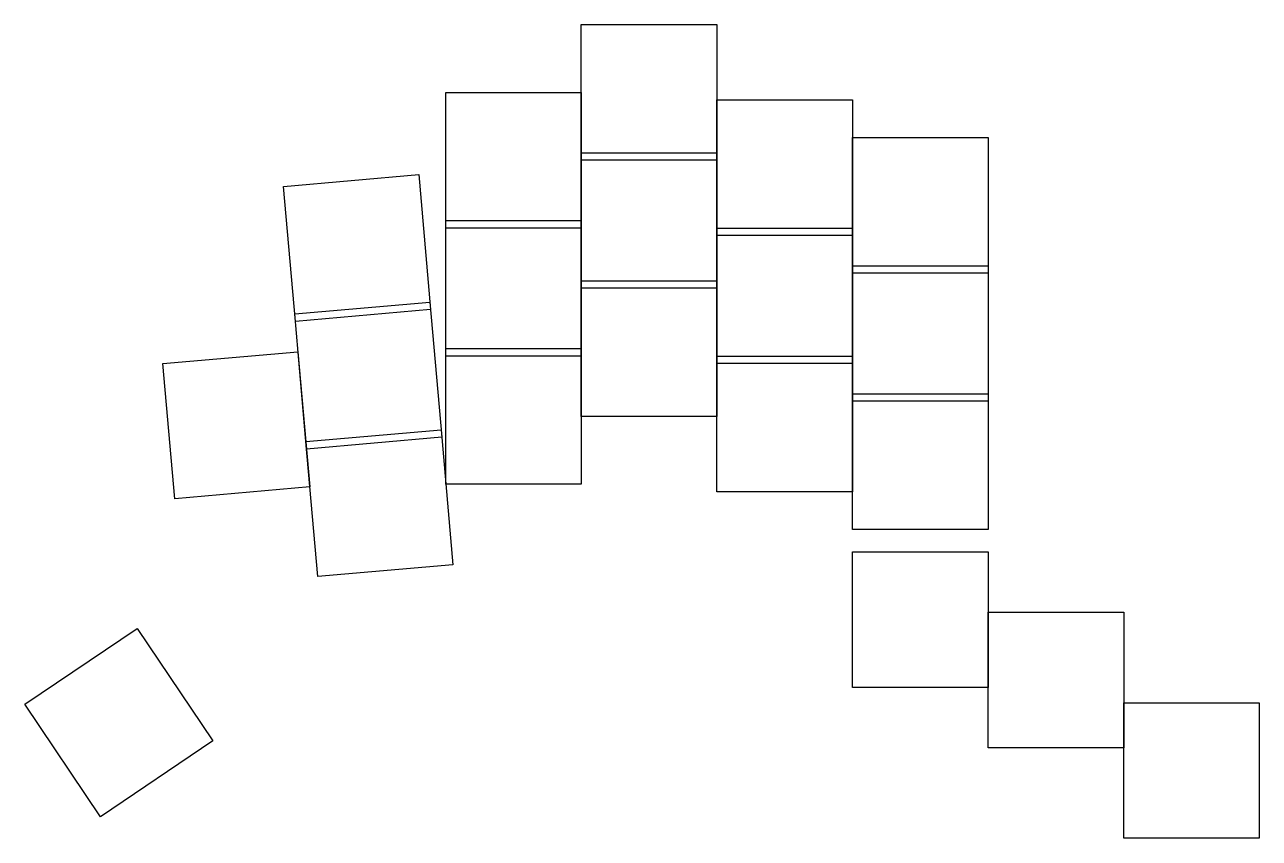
# Model space of a CAD drawing. Header units: millimetres. Extents: x 44 to 207, y -167 to -59.
import ezdxf

# ---------------------------------------------------------------- set-up
doc = ezdxf.new("R2010")
doc.units = ezdxf.units.MM

msp = doc.modelspace()

# ---------------------------------------------------------------- linework, layer by layer
for p, q in [((117.47, -59.01), (135.47, -59.01)), ((117.47, -77.01), (117.47, -59.01)), ((135.47, -59.01), (135.47, -77.01)), ((99.47, -68.01), (117.47, -68.01)), ((99.47, -86.01), (99.47, -68.01)), ((117.47, -68.01), (117.47, -86.01)), ((135.47, -69.01), (153.47, -69.01)), ((135.47, -87.01), (135.47, -69.01)), ((153.47, -69.01), (153.47, -87.01)), ((153.47, -74.01), (171.47, -74.01)), ((153.47, -92.01), (153.47, -74.01)), ((171.47, -74.01), (171.47, -92.01)), ((117.47, -76.01), (135.47, -76.01)), ((117.47, -94.01), (117.47, -76.01)), ((135.47, -77.01), (117.47, -77.01)), ((135.47, -76.01), (135.47, -94.01)), ((77.95, -80.48), (95.88, -78.91)), ((95.88, -78.91), (97.45, -96.84)), ((79.52, -98.41), (77.95, -80.48)), ((99.47, -85.01), (117.47, -85.01)), ((99.47, -103.01), (99.47, -85.01)), ((117.47, -85.01), (117.47, -103.01)), ((117.47, -86.01), (99.47, -86.01)), ((135.47, -86.01), (153.47, -86.01)), ((135.47, -104.01), (135.47, -86.01)), ((153.47, -86.01), (153.47, -104.01)), ((153.47, -87.01), (135.47, -87.01)), ((153.47, -91.01), (171.47, -91.01)), ((153.47, -109.01), (153.47, -91.01)), ((171.47, -91.01), (171.47, -109.01)), ((117.47, -93.01), (135.47, -93.01)), ((117.47, -111.01), (117.47, -93.01)), ((135.47, -93.01), (135.47, -111.01)), ((171.47, -92.01), (153.47, -92.01)), ((135.47, -94.01), (117.47, -94.01)), ((79.43, -97.41), (97.37, -95.84)), ((97.37, -95.84), (98.93, -113.78)), ((81, -115.34), (79.43, -97.41)), ((97.45, -96.84), (79.52, -98.41)), ((61.92, -104.01), (79.85, -102.44)), ((79.85, -102.44), (81.42, -120.37)), ((99.47, -102.01), (117.47, -102.01)), ((99.47, -120.01), (99.47, -102.01)), ((117.47, -103.01), (99.47, -103.01)), ((117.47, -102.01), (117.47, -120.01)), ((135.47, -103.01), (153.47, -103.01)), ((135.47, -121.01), (135.47, -103.01)), ((153.47, -103.01), (153.47, -121.01)), ((63.49, -121.94), (61.92, -104.01)), ((153.47, -104.01), (135.47, -104.01)), ((153.47, -108.01), (171.47, -108.01)), ((153.47, -126.01), (153.47, -108.01)), ((171.47, -108.01), (171.47, -126.01)), ((171.47, -109.01), (153.47, -109.01)), ((135.47, -111.01), (117.47, -111.01)), ((80.92, -114.35), (98.85, -112.78)), ((98.85, -112.78), (100.42, -130.71)), ((82.48, -132.28), (80.92, -114.35)), ((98.93, -113.78), (81, -115.34)), ((81.42, -120.37), (63.49, -121.94)), ((117.47, -120.01), (99.47, -120.01)), ((153.47, -121.01), (135.47, -121.01)), ((171.47, -126.01), (153.47, -126.01)), ((153.47, -129.01), (171.47, -129.01)), ((153.47, -147.01), (153.47, -129.01)), ((171.47, -129.01), (171.47, -147.01)), ((100.42, -130.71), (82.48, -132.28)), ((171.47, -137.01), (189.47, -137.01)), ((171.47, -155.01), (171.47, -137.01)), ((189.47, -137.01), (189.47, -155.01)), ((43.58, -149.23), (58.5, -139.16)), ((58.5, -139.16), (68.57, -154.08)), ((171.47, -147.01), (153.47, -147.01)), ((189.47, -149.01), (207.47, -149.01)), ((189.47, -167.01), (189.47, -149.01)), ((207.47, -149.01), (207.47, -167.01)), ((53.64, -164.15), (43.58, -149.23)), ((68.57, -154.08), (53.64, -164.15)), ((189.47, -155.01), (171.47, -155.01)), ((207.47, -167.01), (189.47, -167.01))]:
    msp.add_line(p, q)

doc.saveas('drawing.dxf')
